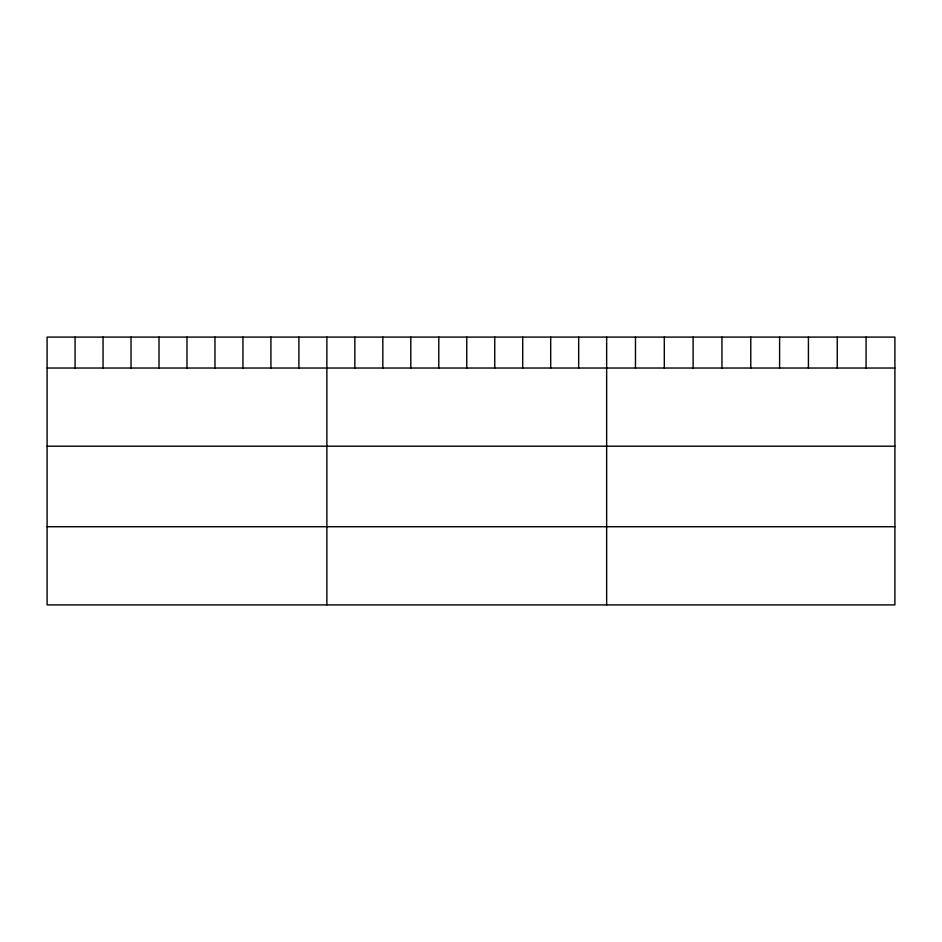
<?xml version="1.0" encoding="UTF-8"?>
<svg xmlns="http://www.w3.org/2000/svg" width="942" height="942" viewBox="0 0 942 942"><rect width="100%" height="100%" fill="white"/><g stroke="black" fill="none" stroke-linecap="round" stroke-linejoin="round"><path stroke-width="1.41" d="M894.9 368.028L894.9 604.905L47.1 604.905L47.1 337.095L894.9 337.095L894.9 368.028L47.1 368.028M47.1 446.202L894.9 446.202M47.1 526.731L894.9 526.731M866.075 337.095L866.075 368.028M837.25 337.095L837.25 368.028M808.424 337.095L808.424 368.028M779.599 337.095L779.599 368.028M750.774 337.095L750.774 368.028M721.949 337.095L721.949 368.028M693.124 337.095L693.124 368.028M664.298 337.095L664.298 368.028M635.473 337.095L635.473 368.028M606.648 337.095L606.648 604.905M578.671 337.095L578.671 368.028M550.693 337.095L550.693 368.028M522.716 337.095L522.716 368.028M494.738 337.095L494.738 368.028M466.761 337.095L466.761 368.028M438.784 337.095L438.784 368.028M410.806 337.095L410.806 368.028M382.829 337.095L382.829 368.028M354.851 337.095L354.851 368.028M326.874 337.095L326.874 604.905M298.897 337.095L298.897 368.028M270.919 337.095L270.919 368.028M242.942 337.095L242.942 368.028M214.964 337.095L214.964 368.028M186.987 337.095L186.987 368.028M159.01 337.095L159.01 368.028M131.032 337.095L131.032 368.028M103.055 337.095L103.055 368.028M75.077 337.095L75.077 368.028"/></g></svg>
